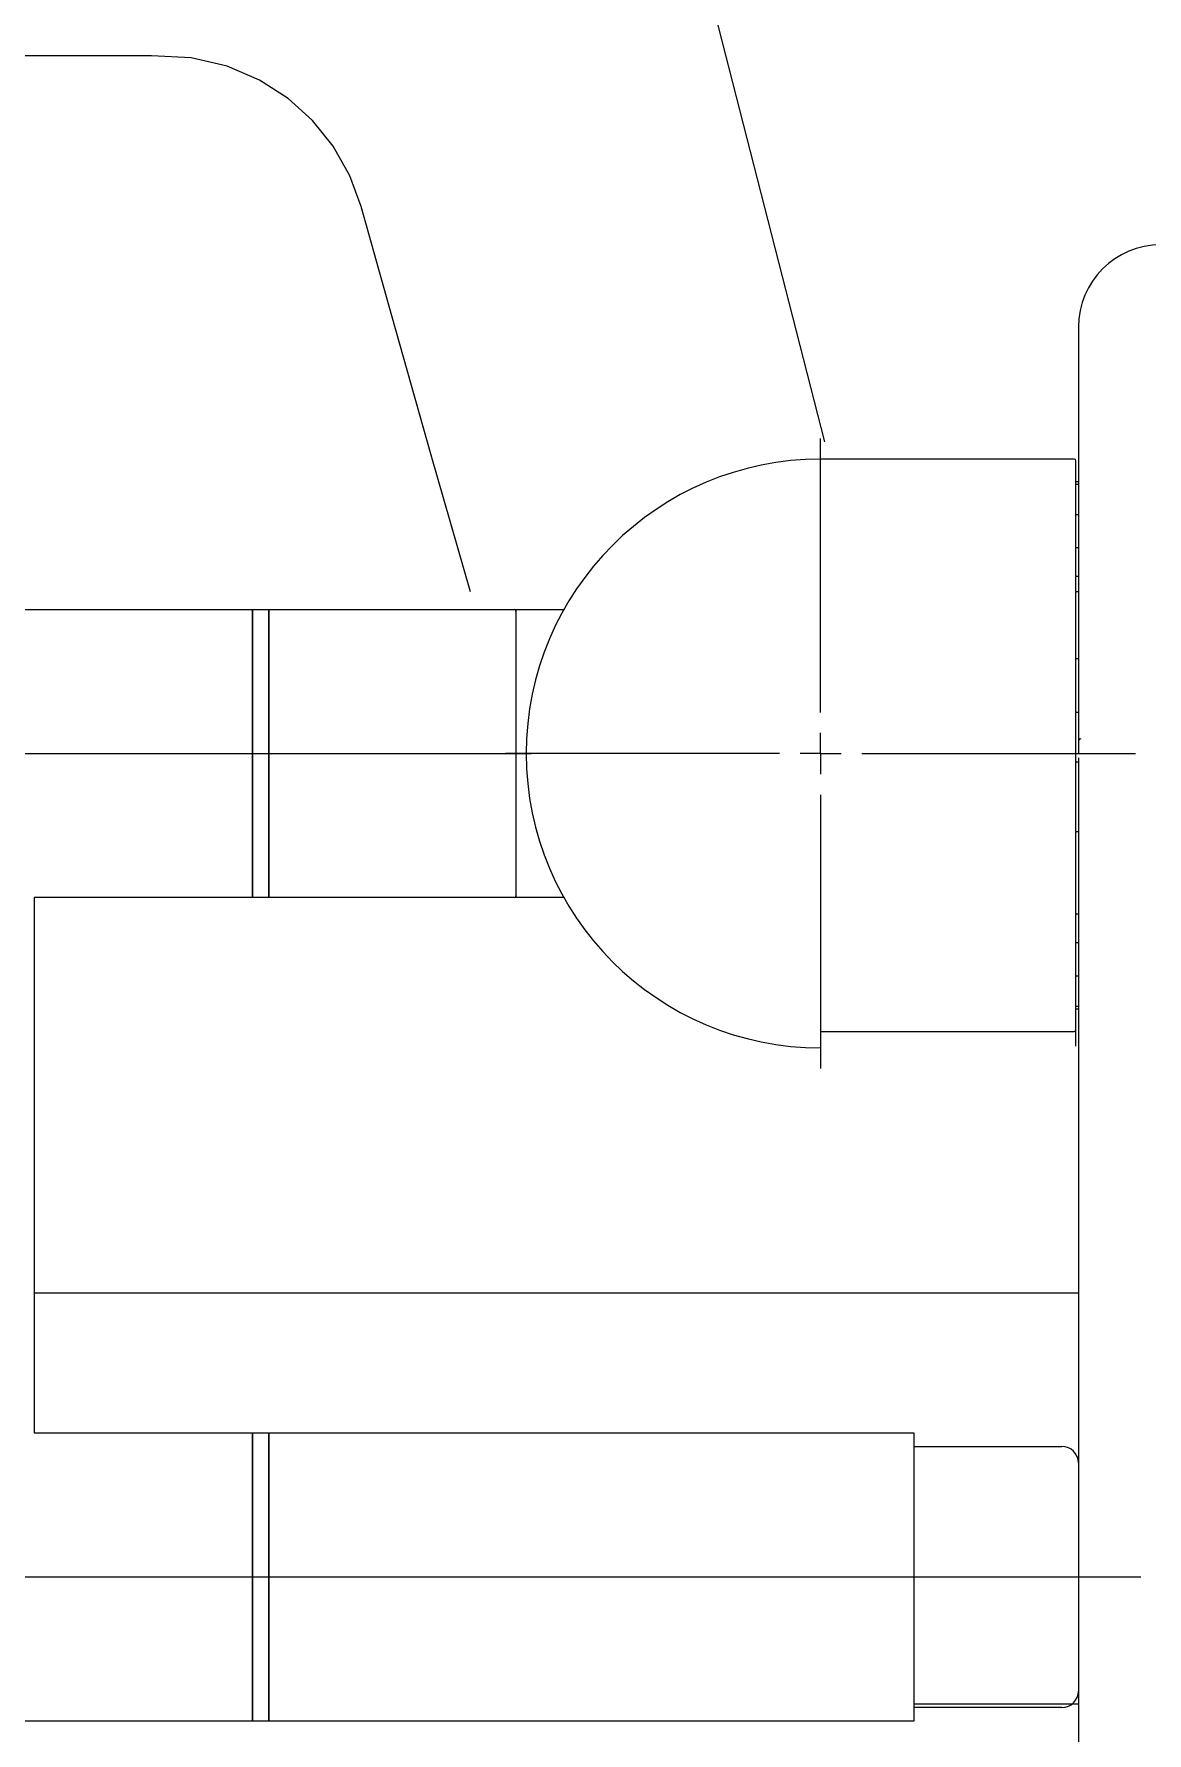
# Model space of a CAD drawing. Header units: millimetres. Extents: x 0 to 4679, y -4094 to -981.
# Drawn here: x 4285.9 to 4421.1, y -3221.5 to -3015.2 of the extents above; entities that cross this region are included whole.
import ezdxf
from ezdxf.lldxf.tags import DXFTag

# ---------------------------------------------------------------- set-up
doc = ezdxf.new("R2010")
doc.units = ezdxf.units.MM
for name, color, linetype in [('내부선 및 부속', 4, 'Continuous'), ('외형선', 3, 'Continuous'), ('중심선', 1, 'DASHED')]:
    doc.layers.add(name, color=color, linetype=linetype)
tags = doc.linetypes.add('DASHDOT', pattern=[70, 31, -13, 13, -13]).pattern_tags.tags
tags[10:11] = [DXFTag(74, 4), DXFTag(75, 0), DXFTag(340, '0'), DXFTag(46, 0.0), DXFTag(50, 0.0), DXFTag(44, 0.0), DXFTag(45, 0.0)]
tags[8:9] = [DXFTag(74, 4), DXFTag(75, 0), DXFTag(340, '0'), DXFTag(46, 0.0), DXFTag(50, 0.0), DXFTag(44, 0.0), DXFTag(45, 0.0)]
tags[6:7] = [DXFTag(74, 4), DXFTag(75, 0), DXFTag(340, '0'), DXFTag(46, 0.0), DXFTag(50, 0.0), DXFTag(44, 0.0), DXFTag(45, 0.0)]
tags[4:5] = [DXFTag(74, 4), DXFTag(75, 0), DXFTag(340, '0'), DXFTag(46, 0.0), DXFTag(50, 0.0), DXFTag(44, 0.0), DXFTag(45, 0.0)]
tags = doc.linetypes.add('DASHED', pattern=[25.72, 12.86, -12.86]).pattern_tags.tags
tags[6:7] = [DXFTag(74, 4), DXFTag(75, 0), DXFTag(340, '0'), DXFTag(46, 0.0), DXFTag(50, 0.0), DXFTag(44, 0.0), DXFTag(45, 0.0)]
tags[4:5] = [DXFTag(74, 4), DXFTag(75, 0), DXFTag(340, '0'), DXFTag(46, 0.0), DXFTag(50, 0.0), DXFTag(44, 0.0), DXFTag(45, 0.0)]

# ---------------------------------------------------------------- blocks, each defined once
blk = doc.blocks.new('844')
at = {"layer": '내부선 및 부속', "linetype": 'Continuous'}
for p, q in [((14245.16, -10125.6), (14258.51, -10177.59)), ((14171.71, -10130.74), (14160.67, -10130.74)), ((14176.78, -10130.74), (14171.71, -10130.74)), ((14181.57, -10130.98), (14176.78, -10130.74)), ((14185.97, -10132), (14181.57, -10130.98)), ((14189.9, -10133.68), (14185.97, -10132)), ((14193.35, -10135.9), (14189.9, -10133.68)), ((14196.33, -10138.59), (14193.35, -10135.9)), ((14198.84, -10141.72), (14196.33, -10138.59)), ((14200.86, -10145.29), (14198.84, -10141.72)), ((14202.23, -10149.02), (14200.86, -10145.29)), ((14205.95, -10162.3), (14202.23, -10149.02)), ((14210.74, -10179.22), (14205.95, -10162.3)), ((14215.51, -10195.84), (14210.74, -10179.22))]:
    blk.add_line(p, q, dxfattribs=at)

msp = doc.modelspace()

# ---------------------------------------------------------------- linework, layer by layer
at = {"layer": '내부선 및 부속', "linetype": 'Continuous'}
for p, q in [((4412.74, -3050.8), (4412.74, -3102.6)), ((4412.24, -3066.83), (4381.44, -3066.83)), ((4412.44, -3138.13), (4412.44, -3067.03)), ((4412.74, -3069.58), (4412.44, -3069.58)), ((4412.44, -3069.88), (4412.74, -3069.88)), ((4412.74, -3073.58), (4412.44, -3073.58)), ((4412.44, -3077.58), (4412.74, -3077.58)), ((4412.74, -3081.08), (4412.44, -3081.08)), ((4234.44, -3085.08), (4312.44, -3085.08)), ((4312.44, -3085.08), (4314.44, -3085.08)), ((4312.44, -3102.58), (4312.44, -3085.08)), ((4312.44, -3085.08), (4312.44, -3120.08)), ((4314.44, -3085.08), (4344.24, -3085.08)), ((4314.44, -3102.58), (4314.44, -3085.08)), ((4314.44, -3085.08), (4314.44, -3120.08)), ((4344.44, -3085.08), (4350.27, -3085.08)), ((4344.44, -3085.08), (4344.44, -3120.08)), ((4412.74, -3091.08), (4412.44, -3091.08)), ((4412.74, -3097.58), (4412.44, -3097.58)), ((4312.44, -3120.08), (4312.44, -3102.58)), ((4314.44, -3120.08), (4314.44, -3102.58)), ((4412.44, -3103.58), (4412.74, -3103.58)), ((4412.74, -3103.1), (4412.74, -3230.8)), ((4412.74, -3112.08), (4412.44, -3112.08)), ((4312.44, -3120.08), (4285.94, -3120.08)), ((4285.94, -3120.08), (4285.94, -3185.08)), ((4314.44, -3120.08), (4312.44, -3120.08)), ((4344.24, -3120.08), (4314.44, -3120.08)), ((4350.27, -3120.08), (4344.44, -3120.08)), ((4412.74, -3122.08), (4412.44, -3122.08)), ((4412.74, -3125.58), (4412.44, -3125.58)), ((4412.44, -3129.58), (4412.74, -3129.58)), ((4412.74, -3133.28), (4412.44, -3133.28)), ((4412.44, -3133.58), (4412.74, -3133.58)), ((4381.44, -3136.33), (4412.24, -3136.33)), ((4285.94, -3168.08), (4412.74, -3168.08)), ((4285.94, -3185.08), (4312.44, -3185.08)), ((4312.44, -3185.08), (4314.44, -3185.08)), ((4312.44, -3202.58), (4312.44, -3185.08)), ((4312.44, -3185.08), (4312.44, -3220.08)), ((4314.44, -3185.08), (4392.74, -3185.08)), ((4314.44, -3202.58), (4314.44, -3185.08)), ((4314.44, -3185.08), (4314.44, -3219.8)), ((4392.74, -3185.08), (4392.74, -3219.8)), ((4392.74, -3186.73), (4410.74, -3186.73)), ((4312.44, -3220.08), (4312.44, -3202.58)), ((4314.44, -3220.08), (4314.44, -3202.58)), ((4410.74, -3218.43), (4392.74, -3218.43)), ((4412.03, -3217.96), (4412.74, -3217.96)), ((4412.03, -3217.96), (4412.74, -3217.96)), ((4312.44, -3220.08), (4234.44, -3220.08)), ((4314.44, -3220.08), (4312.44, -3220.08)), ((4314.44, -3219.8), (4314.44, -3220.08)), ((4392.74, -3220.08), (4314.44, -3220.08)), ((4392.74, -3219.8), (4392.74, -3220.08))]:
    msp.add_line(p, q, dxfattribs=at)
for centre, radius, start, end in [((4422.74, -3050.8), 10, 90, 180), ((4381.44, -3102.58), 35.75, 90, 270), ((4412.24, -3067.03), 0.2, 0, 90), ((4344.24, -3085.28), 0.2, 0, 90), ((4412.94, -3100.6), 0.2, 180, 270), ((4413.04, -3101.1), 0.3, 90, 180), ((4344.24, -3119.88), 0.2, 270, 0), ((4412.24, -3136.13), 0.2, 270, 0), ((4410.74, -3188.73), 2, 0, 90), ((4410.74, -3216.43), 2, 270, 0)]:
    msp.add_arc(centre, radius, start, end, dxfattribs=at)
at = {"layer": '외형선', "linetype": 'Continuous', "lineweight": 18}
for p, q in [((4412.74, -3082.96), (4412.44, -3082.96)), ((4412.74, -3082.96), (4412.44, -3082.96)), ((4392.74, -3217.96), (4412.74, -3217.96)), ((4412.03, -3217.96), (4412.74, -3217.96))]:
    msp.add_line(p, q, dxfattribs=at)
at = {"layer": '중심선', "linetype": 'DASHDOT'}
for p, q in [((4381.44, -3097.58), (4381.44, -3064.33)), ((4381.44, -3102.58), (4381.44, -3100.08)), ((3851.27, -3102.58), (4346.28, -3102.58)), ((4376.44, -3102.58), (4343.19, -3102.58)), ((4381.44, -3102.58), (4378.94, -3102.58)), ((4381.44, -3102.58), (4383.94, -3102.58)), ((4381.44, -3102.58), (4381.44, -3105.08)), ((4386.44, -3102.58), (4419.69, -3102.58)), ((4381.44, -3107.58), (4381.44, -3140.83)), ((4420.33, -3202.58), (3851.36, -3202.58))]:
    msp.add_line(p, q, dxfattribs=at)

# ---------------------------------------------------------------- block references
at = {"layer": '내부선 및 부속', "linetype": 'Continuous'}
msp.add_blockref('844', (-9876.58, 7112.88), dxfattribs=at)

doc.saveas('drawing.dxf')
